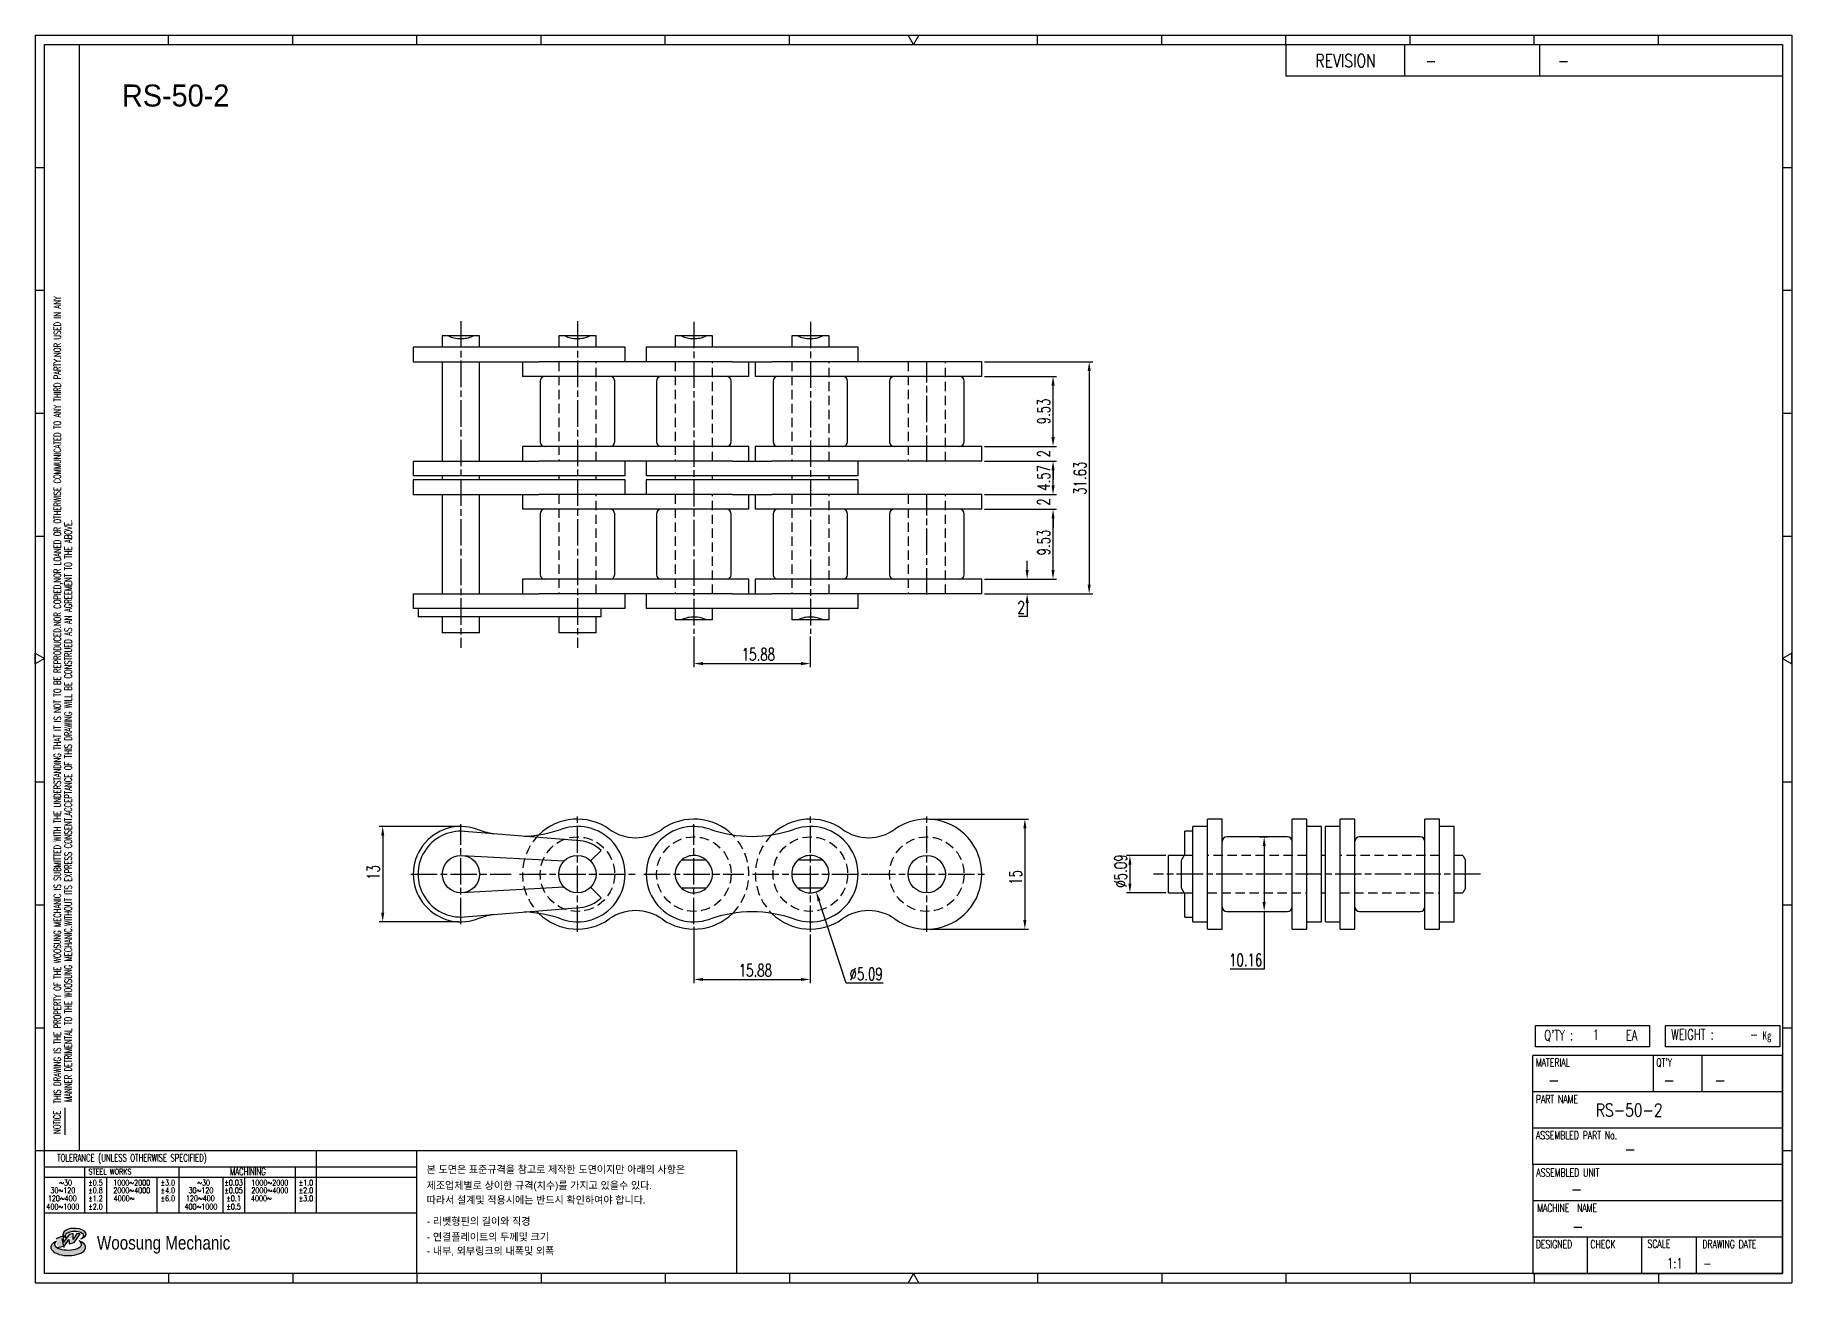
# Model space of a CAD drawing. Header units: millimetres. Extents: x 175 to 414, y -130 to 40.
import ezdxf
from ezdxf.enums import TextEntityAlignment as Align

# ---------------------------------------------------------------- set-up
doc = ezdxf.new("R2010")
doc.units = ezdxf.units.MM
doc.linetypes.add('AM_ISO08W050', pattern=[18, 12, -1.5, 3, -1.5])
doc.linetypes.add('HIDDEN', pattern=[9.525, 6.35, -3.175])
doc.layers.get('Defpoints').update_dxf_attribs({"color": 80})
doc.layers.add('CL1', color=140, linetype='AM_ISO08W050', lineweight=25)
for name, color, linetype in [('HID-01', 2, 'HIDDEN'), ('S-DIM', 7, 'Continuous'), ('TITLE', 7, 'Continuous'), ('도면레이아웃', 7, 'Continuous')]:
    doc.layers.add(name, color=color, linetype=linetype)
doc.styles.add('HAN', font='ROMANS.shx', dxfattribs={"width": 0.7, "bigfont": 'whgtxt.shx'})
doc.styles.add('HKD_ST2', font='romans.shx', dxfattribs={"width": 0.7, "height": 4, "bigfont": '@extfont2.shx'})
doc.styles.add('HSG', font='SIMPLEX.shx', dxfattribs={"width": 0.7, "bigfont": 'HSG.shx'})
doc.styles.add('MtXpl_', font='Gulim.ttf')
doc.styles.add('SLDTEXTSTYLE4', font='arial.ttf', dxfattribs={"width": 0.8})
doc.dimstyles.new('APP0.7', dxfattribs={"dimscale": 0.7, "dimtxt": 2.4, "dimasz": 1.8, "dimexe": 0.7, "dimexo": 0.5, "dimgap": 0.6, "dimtad": 1, "dimtoh": 1, "dimrnd": 0.01, "dimzin": 9, "dimdsep": 46, "dimtxsty": 'HSG', "dimcen": 0, "dimclrd": 1, "dimclre": 1, "dimclrt": 256, "dimazin": 2, "dimtp": 1, "dimtm": 1, "dimtfac": 0.5, "dimtofl": 0, "dimtmove": 0, "dimatfit": 3, "dimfxl": 0, "dimtvp": 1, "dimtolj": 2, "dimlwd": -1, "dimlwe": -1, "dimarcsym": 0})

# ---------------------------------------------------------------- blocks, each defined once
blk = doc.blocks.new('MAST')
at = {"layer": '도면레이아웃'}
h = blk.add_hatch(color=10, dxfattribs=at)
h.paths.add_polyline_path([(1.544, 35.177), (1.554, 34.966), (1.779, 35.034), (2.054, 35.422), (1.908, 35.446), (1.728, 35.167), (1.741, 35.439), (1.547, 35.405), (1.292, 35.041), (1.295, 35.33), (0.943, 35.208), (1.03, 34.8), (1.336, 34.885)])
edge = h.paths.add_edge_path()
edge.add_ellipse((1.795, 35.421), major_axis=(-0.53, 0), ratio=0.487785, start_angle=122.36065, end_angle=403.39574)
edge.add_line((1.411, 35.244), (1.419, 35.261))
edge.add_ellipse((1.798, 35.344), major_axis=(-0.423, 0), ratio=0.444396, start_angle=131.58977, end_angle=386.19408, ccw=False)
edge = h.paths.add_edge_path()
edge.add_ellipse((1.512, 34.815), major_axis=(-0.793, 0), ratio=0.480113, start_angle=314.67633, end_angle=590.85213)
edge.add_ellipse((1.501, 34.958), major_axis=(-0.62, 0), ratio=0.43311, start_angle=331.7024, end_angle=574.42495, ccw=False)
at = {"color": 140}
for p, q in [((0, 90.118), (80.15, 90.118)), ((0, 90.118), (0, 33.191)), ((80.15, 90.118), (80.15, 33.191)), ((57.068, 89.693), (57.068, 88.246)), ((62.47, 89.693), (62.47, 88.246)), ((68.635, 89.693), (68.635, 88.246)), ((79.725, 88.246), (57.068, 88.246)), ((68.449, 43.961), (68.449, 44.936)), ((68.449, 44.936), (73.654, 44.936)), ((73.654, 44.936), (73.654, 43.961)), ((74.39, 43.961), (74.39, 44.936)), ((74.39, 44.936), (79.595, 44.936)), ((79.595, 44.936), (79.595, 43.961)), ((68.336, 38.59), (68.336, 43.563)), ((79.725, 43.563), (68.336, 43.563)), ((73.654, 43.961), (68.449, 43.961)), ((73.827, 43.563), (73.827, 41.905)), ((79.595, 43.961), (74.39, 43.961)), ((76.037, 43.563), (76.037, 41.905)), ((79.725, 38.59), (79.725, 43.563)), ((79.725, 41.905), (68.336, 41.905)), ((79.725, 40.248), (68.336, 40.248)), ((68.336, 38.59), (68.336, 33.616)), ((79.725, 38.59), (68.336, 38.59)), ((79.725, 33.616), (79.725, 38.59)), ((79.725, 36.932), (68.336, 36.932)), ((79.725, 35.274), (68.336, 35.274)), ((70.822, 33.616), (70.822, 35.274)), ((73.309, 33.616), (73.309, 35.274)), ((75.796, 33.616), (75.796, 35.274)), ((0, 33.191), (80.15, 33.191)), ((68.336, 33.616), (79.725, 33.616))]:
    blk.add_line(p, q, dxfattribs=at)
for p, q in [((6.089, 89.693), (6.089, 90.118)), ((11.753, 89.693), (11.753, 90.118)), ((17.418, 89.693), (17.418, 90.118)), ((23.082, 89.693), (23.082, 90.118)), ((28.746, 89.693), (28.746, 90.118)), ((34.411, 89.693), (34.411, 90.118)), ((45.739, 89.693), (45.739, 90.118)), ((51.404, 89.693), (51.404, 90.118)), ((57.068, 89.693), (57.068, 90.118)), ((62.732, 89.693), (62.732, 90.118)), ((68.397, 89.693), (68.397, 90.118)), ((74.061, 89.693), (74.061, 90.118)), ((0, 84.085), (0.425, 84.085)), ((79.725, 84.085), (80.15, 84.085)), ((0, 78.478), (0.425, 78.478)), ((79.725, 78.478), (80.15, 78.478)), ((0, 72.87), (0.425, 72.87)), ((79.725, 72.87), (80.15, 72.87)), ((0, 67.262), (0.425, 67.262)), ((79.725, 67.262), (80.15, 67.262)), ((0, 56.047), (0.425, 56.047)), ((79.725, 56.047), (80.15, 56.047)), ((0, 50.439), (0.425, 50.439)), ((79.725, 50.439), (80.15, 50.439)), ((0, 44.832), (0.425, 44.832)), ((79.725, 44.832), (80.15, 44.832)), ((1.377, 39.947), (1.377, 41.174)), ((0, 39.224), (0.425, 39.224)), ((79.725, 39.224), (80.15, 39.224)), ((6.089, 33.616), (6.089, 33.191)), ((11.753, 33.616), (11.753, 33.191)), ((17.418, 33.616), (17.418, 33.191)), ((23.082, 33.616), (23.082, 33.191)), ((28.746, 33.616), (28.746, 33.191)), ((34.411, 33.616), (34.411, 33.191)), ((45.739, 33.616), (45.739, 33.191)), ((51.404, 33.616), (51.404, 33.191)), ((57.068, 33.616), (57.068, 33.191)), ((62.732, 33.616), (62.732, 33.191)), ((68.397, 33.616), (68.397, 33.191)), ((74.061, 33.616), (74.061, 33.191))]:
    blk.add_line(p, q)
at = {"color": 2}
for p, q in [((2.017, 39.224), (2.017, 89.693)), ((0.425, 39.224), (17.418, 39.224)), ((0.425, 38.487), (17.418, 38.487)), ((2.257, 38.487), (2.257, 36.382)), ((6.557, 38.5), (6.557, 36.382)), ((11.857, 38.487), (11.857, 36.382)), ((12.816, 39.224), (12.816, 36.382)), ((17.418, 33.616), (17.418, 39.224)), ((0.425, 38.012), (17.418, 38.012)), ((3.257, 38.012), (3.257, 36.382)), ((5.557, 38.012), (5.557, 36.382)), ((8.557, 38.012), (8.557, 36.382)), ((9.557, 38.026), (9.557, 36.382)), ((0.425, 36.382), (17.418, 36.382))]:
    blk.add_line(p, q, dxfattribs=at)
for points in [[(40.075, 89.693), (39.83, 90.118), (40.32, 90.118)], [(0.425, 61.679), (0, 61.433), (0, 61.924)], [(79.725, 61.679), (80.15, 61.433), (80.15, 61.924)], [(40.075, 33.616), (39.83, 33.191), (40.32, 33.191)]]:
    blk.add_lwpolyline(points, close=True)
at = {"color": 140}
blk.add_lwpolyline([(0.425, 89.693), (79.725, 89.693), (79.725, 33.616), (0.425, 33.616)], close=True, dxfattribs=at)
at = {"layer": '도면레이아웃'}
for p, q in [((1.295, 35.33), (0.943, 35.208)), ((1.547, 35.405), (1.292, 35.041)), ((1.292, 35.041), (1.295, 35.33)), ((1.741, 35.439), (1.547, 35.405)), ((1.908, 35.446), (1.728, 35.167)), ((1.728, 35.167), (1.741, 35.439)), ((1.779, 35.034), (2.054, 35.422)), ((2.054, 35.422), (1.908, 35.446)), ((1.03, 34.8), (1.336, 34.885)), ((1.224, 35.208), (1.311, 34.8)), ((1.224, 35.208), (1.224, 35.208)), ((1.336, 34.885), (1.544, 35.177)), ((1.419, 35.261), (1.411, 35.244)), ((1.544, 35.177), (1.554, 34.966)), ((1.554, 34.966), (1.779, 35.034))]:
    blk.add_line(p, q, dxfattribs=at)
for centre, major_axis, ratio, start_param, end_param in [((1.795, 35.421), (-0.53, 0), 0.487785, 2.135596, 7.040584), ((1.798, 35.344), (-0.423, 0), 0.444396, 2.296675, 6.740358), ((1.512, 34.815), (-0.793, 0), 0.480113, 5.492138, 10.312315), ((1.501, 34.958), (-0.62, 0), 0.43311, 5.789299, 10.025607)]:
    blk.add_ellipse(centre, major_axis=major_axis, ratio=ratio, start_param=start_param, end_param=end_param, dxfattribs=at)
for s, height, style, width, p in [('REVISION', 0.5806, 'HAN', 0.8, (58.415, 88.664)), ('-', 0.581, 'HAN', 0.8, (63.426, 88.664)), ('-', 0.581, 'HAN', 0.8, (69.468, 88.664)), ("Q'TY : ", 0.4746, 'HKD_ST2', 0.7, (68.857, 44.253)), ('1', 0.475, 'HKD_ST2', 0.7, (71.071, 44.275)), ('EA', 0.4746, 'HKD_ST2', 0.7, (72.578, 44.253)), ('WEIGHT : ', 0.4746, 'HKD_ST2', 0.7, (74.65, 44.286)), ('-', 0.581, 'HAN', 0.8, (69.029, 42.157)), ('-', 0.581, 'HAN', 0.8, (74.289, 42.157)), ('-', 0.581, 'HAN', 0.8, (76.623, 42.157)), ('-', 0.581, 'HAN', 0.8, (72.515, 39.013)), ('-', 0.581, 'HAN', 0.8, (70.067, 37.189)), ('-', 0.581, 'HAN', 0.8, (70.126, 35.48)), ('1:1', 0.4746, 'HKD_ST2', 0.7, (74.458, 33.848)), ('-', 0.475, 'HKD_ST2', 0.7, (76.112, 33.837))]:
    blk.add_text(s, height=height, dxfattribs=dict(style=style, width=width)).set_placement(p)
at = {"color": 6, "style": 'HKD_ST2', "width": 0.7}
for s, p in [(' THIS DRAWING IS THE PROPERTY OF THE WOOSUNG MECHANIC IS SUBMITTED WITH THE UNDERSTANDING THAT IT IS NOT TO BE REPRODUCED.NOR COPIED,NOR LOANED OR OTHERWISE COMMUNICATED TO ANY THIRD PARTY.NOR USED IN ANY', (1.173, 41.217)), ('MANNER DETRIMENTAL TO THE WOOSUNG MECHANIC.WITHOUT ITS EXPRESS CONSENT.ACCEPTANCE OF THIS DRAWING WILL BE CONSTRUED AS AN AGREEMENT TO THE ABOVE.', (1.672, 41.447))]:
    blk.add_text(s, height=0.326266, rotation=90, dxfattribs=at).set_placement(p)
at = {"style": 'HKD_ST2', "width": 0.7}
blk.add_text('-', height=0.475, dxfattribs=at).set_placement((78.613, 44.286), align=Align.RIGHT)
at = {"color": 254, "style": 'HKD_ST2', "width": 0.7}
for s, height, p in [('MATERIAL', 0.3651, (68.474, 43.425)), ("QT'Y", 0.3651, (73.965, 43.425)), ('PART NAME', 0.3651, (68.474, 41.756)), ('ASSEMBLED PART No.', 0.36511, (68.474, 40.109)), ('ASSEMBLED UNIT', 0.36511, (68.49, 38.408)), ('MACHINE  NAME', 0.36511, (68.532, 36.794)), ('DESIGNED', 0.3651, (68.474, 35.136)), ('CHECK', 0.3651, (70.961, 35.136)), ('SCALE', 0.3651, (73.566, 35.153)), ('DRAWING DATE', 0.36511, (76.071, 35.141))]:
    blk.add_text(s, height=height, dxfattribs=at).set_placement(p, align=Align.TOP_LEFT)
at = {"style": 'HKD_ST2', "width": 0.7}
blk.add_text('NOTICE', height=0.3263, rotation=90, dxfattribs=at).set_placement((1.163, 39.988))
blk.add_text('TOLERANCE (UNLESS OTHERWISE SPECIFIED)', height=0.32627, dxfattribs=at).set_placement((4.417, 38.896), align=Align.MIDDLE_CENTER)
at = {"color": 4, "style": 'HKD_ST2', "width": 0.7}
for s, height, p in [('%%12630', 0.261, (1.389, 37.762)), ('1000%%1262000', 0.26101, (4.407, 37.762)), ('%%12630', 0.261, (7.689, 37.762)), ('1000%%1262000', 0.26101, (10.707, 37.762)), ('120%%126400', 0.26101, (1.237, 37.045)), ('30%%126120', 0.261, (1.263, 37.411)), ('4000%%126', 0.261, (4.061, 37.045)), ('2000%%1264000', 0.26101, (4.407, 37.411)), ('120%%126400', 0.26101, (7.537, 37.045)), ('30%%126120', 0.261, (7.563, 37.411)), ('4000%%126', 0.261, (10.321, 37.045)), ('2000%%1264000', 0.26101, (10.707, 37.411)), ('400%%1261000', 0.26101, (1.263, 36.67)), ('400%%1261000', 0.26101, (7.563, 36.67))]:
    blk.add_text(s, height=height, dxfattribs=at).set_placement(p, align=Align.MIDDLE_CENTER)
for s, height, p in [('%%P0.5', 0.261, (2.757, 37.762)), ('STEEL WORKS', 0.26101, (3.416, 38.268)), ('%%P3.0', 0.261, (6.057, 37.762)), ('%%P0.03', 0.261, (9.057, 37.762)), ('MACHINING', 0.3263, (9.707, 38.27)), ('%%P1.0', 0.261, (12.357, 37.762)), ('%%P0.8', 0.261, (2.757, 37.411)), ('%%P1.2', 0.261, (2.757, 37.045)), ('%%P4.0', 0.261, (6.057, 37.411)), ('%%P6.0', 0.261, (6.057, 37.045)), ('%%P0.05', 0.261, (9.057, 37.411)), ('%%P0.1', 0.261, (9.057, 37.045)), ('%%P2.0', 0.261, (12.357, 37.411)), ('%%P3.0', 0.261, (12.357, 37.045)), ('%%P2.0', 0.261, (2.757, 36.67)), ('%%P0.5', 0.261, (9.057, 36.67))]:
    blk.add_text(s, height=height, dxfattribs=at).set_placement(p, align=Align.MIDDLE)
at = {"color": 1, "style": 'SLDTEXTSTYLE4', "width": 0.8}
blk.add_text('Woosung Mechanic', height=0.61957, dxfattribs=at).set_placement((2.822, 34.711))
at = {"layer": 'TITLE', "width": 0.8}
blk.add_text('Kg', height=0.3789, dxfattribs=at).set_placement((78.807, 44.286))
blk = doc.blocks.new('*D2')
at = {"layer": 'Defpoints', "color": 0, "transparency": 16777216}
for p in [(303.58, -33.99), (309.76, -33.99), (303.58, -35.99)]:
    blk.add_point(p, dxfattribs=at)
at = {"layer": 'S-DIM', "color": 1, "transparency": 16777216}
for p, q in [((309.76, -32.73), (309.76, -31.47)), ((303.93, -33.99), (310.25, -33.99)), ((303.93, -35.99), (310.25, -35.99)), ((309.76, -37.25), (309.76, -39.1)), ((309.76, -39.1), (308.56, -39.1))]:
    blk.add_line(p, q, dxfattribs=at)
for points in [[(309.55, -32.73), (309.97, -32.73), (309.76, -33.99)], [(309.55, -37.25), (309.97, -37.25), (309.76, -35.99)]]:
    blk.add_solid(points, dxfattribs=at)
at = {"layer": 'S-DIM', "transparency": 16777216, "insert": (308.95, -37.84), "char_height": 1.68, "attachment_point": 5, "style": 'HSG'}
blk.add_mtext('\\A2;2', dxfattribs=at)
blk = doc.blocks.new('*D3')
at = {"layer": 'Defpoints', "color": 0, "transparency": 16777216}
for p in [(303.58, -24.46), (313.29, -24.46), (303.58, -33.99)]:
    blk.add_point(p, dxfattribs=at)
at = {"layer": 'S-DIM', "color": 1, "transparency": 16777216}
for p, q in [((303.93, -24.46), (313.78, -24.46)), ((313.29, -32.73), (313.29, -25.72)), ((303.93, -33.99), (313.78, -33.99))]:
    blk.add_line(p, q, dxfattribs=at)
for points in [[(313.08, -25.72), (313.5, -25.72), (313.29, -24.46)], [(313.08, -32.73), (313.5, -32.73), (313.29, -33.99)]]:
    blk.add_solid(points, dxfattribs=at)
at = {"layer": 'S-DIM', "transparency": 16777216, "insert": (312.03, -29), "char_height": 1.68, "attachment_point": 5, "rotation": 90, "style": 'HSG'}
blk.add_mtext('\\A2;9.53', dxfattribs=at)
blk = doc.blocks.new('*D4')
at = {"layer": 'Defpoints', "color": 0, "transparency": 16777216}
for p in [(303.58, -22.46), (313.29, -22.46), (303.58, -24.46)]:
    blk.add_point(p, dxfattribs=at)
at = {"layer": 'S-DIM', "color": 1, "transparency": 16777216}
for p, q in [((313.29, -21.2), (313.29, -19.94)), ((303.93, -22.46), (313.78, -22.46)), ((303.93, -24.46), (313.78, -24.46)), ((313.29, -25.72), (313.29, -26.98))]:
    blk.add_line(p, q, dxfattribs=at)
for points in [[(313.08, -21.2), (313.5, -21.2), (313.29, -22.46)], [(313.08, -25.72), (313.5, -25.72), (313.29, -24.46)]]:
    blk.add_solid(points, dxfattribs=at)
at = {"layer": 'S-DIM', "transparency": 16777216, "insert": (312.03, -23.46), "char_height": 1.68, "attachment_point": 5, "rotation": 90, "style": 'HSG'}
blk.add_mtext('\\A2;2', dxfattribs=at)
blk = doc.blocks.new('*D5')
at = {"layer": 'Defpoints', "color": 0, "transparency": 16777216}
for p in [(303.58, -17.89), (313.29, -17.89), (303.58, -22.46)]:
    blk.add_point(p, dxfattribs=at)
at = {"layer": 'S-DIM', "color": 1, "transparency": 16777216}
for p, q in [((303.93, -17.89), (313.78, -17.89)), ((313.29, -21.2), (313.29, -19.15)), ((303.93, -22.46), (313.78, -22.46))]:
    blk.add_line(p, q, dxfattribs=at)
for points in [[(313.08, -19.15), (313.5, -19.15), (313.29, -17.89)], [(313.08, -21.2), (313.5, -21.2), (313.29, -22.46)]]:
    blk.add_solid(points, dxfattribs=at)
at = {"layer": 'S-DIM', "transparency": 16777216, "insert": (312.03, -20.18), "char_height": 1.68, "attachment_point": 5, "rotation": 90, "style": 'HSG'}
blk.add_mtext('\\A2;4.57', dxfattribs=at)
blk = doc.blocks.new('*D6')
at = {"layer": 'Defpoints', "color": 0, "transparency": 16777216}
for p in [(303.58, -15.89), (313.29, -15.89), (303.58, -17.89)]:
    blk.add_point(p, dxfattribs=at)
at = {"layer": 'S-DIM', "color": 1, "transparency": 16777216}
for p, q in [((313.29, -14.63), (313.29, -13.37)), ((303.93, -15.89), (313.78, -15.89)), ((303.93, -17.89), (313.78, -17.89)), ((313.29, -19.15), (313.29, -20.41))]:
    blk.add_line(p, q, dxfattribs=at)
for points in [[(313.08, -14.63), (313.5, -14.63), (313.29, -15.89)], [(313.08, -19.15), (313.5, -19.15), (313.29, -17.89)]]:
    blk.add_solid(points, dxfattribs=at)
at = {"layer": 'S-DIM', "transparency": 16777216, "insert": (312.03, -16.89), "char_height": 1.68, "attachment_point": 5, "rotation": 90, "style": 'HSG'}
blk.add_mtext('\\A2;2', dxfattribs=at)
blk = doc.blocks.new('*D7')
at = {"layer": 'Defpoints', "color": 0, "transparency": 16777216}
for p in [(303.58, -6.36), (313.29, -6.36), (303.58, -15.89)]:
    blk.add_point(p, dxfattribs=at)
at = {"layer": 'S-DIM', "color": 1, "transparency": 16777216}
for p, q in [((303.93, -6.36), (313.78, -6.36)), ((313.29, -14.63), (313.29, -7.62)), ((303.93, -15.89), (313.78, -15.89))]:
    blk.add_line(p, q, dxfattribs=at)
for points in [[(313.08, -7.62), (313.5, -7.62), (313.29, -6.36)], [(313.08, -14.63), (313.5, -14.63), (313.29, -15.89)]]:
    blk.add_solid(points, dxfattribs=at)
at = {"layer": 'S-DIM', "transparency": 16777216, "insert": (312.03, -11.13), "char_height": 1.68, "attachment_point": 5, "rotation": 90, "style": 'HSG'}
blk.add_mtext('\\A2;9.53', dxfattribs=at)
blk = doc.blocks.new('*D8')
at = {"layer": 'Defpoints', "color": 0, "transparency": 16777216}
for p in [(303.58, -4.36), (303.58, -35.99), (318.22, -35.99)]:
    blk.add_point(p, dxfattribs=at)
at = {"layer": 'S-DIM', "color": 1, "transparency": 16777216}
for p, q in [((303.93, -4.36), (318.71, -4.36)), ((318.22, -5.62), (318.22, -34.73)), ((303.93, -35.99), (318.71, -35.99))]:
    blk.add_line(p, q, dxfattribs=at)
for points in [[(318.01, -5.62), (318.43, -5.62), (318.22, -4.36)], [(318.01, -34.73), (318.43, -34.73), (318.22, -35.99)]]:
    blk.add_solid(points, dxfattribs=at)
at = {"layer": 'S-DIM', "transparency": 16777216, "insert": (316.96, -20.23), "char_height": 1.68, "attachment_point": 5, "rotation": 90, "style": 'HSG'}
blk.add_mtext('\\A2;31.63', dxfattribs=at)
blk = doc.blocks.new('*D9')
at = {"layer": 'Defpoints', "color": 0, "transparency": 16777216}
for p in [(329.01, -71.66), (323.77, -76.75), (329.01, -76.75)]:
    blk.add_point(p, dxfattribs=at)
at = {"layer": 'S-DIM', "color": 1, "transparency": 16777216}
for p, q in [((328.66, -71.66), (323.28, -71.66)), ((323.77, -72.92), (323.77, -75.49)), ((328.66, -76.75), (323.28, -76.75))]:
    blk.add_line(p, q, dxfattribs=at)
for points in [[(323.56, -72.92), (323.98, -72.92), (323.77, -71.66)], [(323.56, -75.49), (323.98, -75.49), (323.77, -76.75)]]:
    blk.add_solid(points, dxfattribs=at)
at = {"layer": 'S-DIM', "transparency": 16777216, "insert": (322.51, -73.78), "char_height": 1.68, "attachment_point": 5, "rotation": 90, "style": 'HSG'}
blk.add_mtext('\\A2;%%c5.09', dxfattribs=at)
blk = doc.blocks.new('*D10')
at = {"layer": 'Defpoints', "color": 0, "transparency": 16777216}
for p in [(341.11, -69.12), (341.11, -79.28), (342.07, -79.28)]:
    blk.add_point(p, dxfattribs=at)
at = {"layer": 'S-DIM', "color": 1, "transparency": 16777216}
for p, q in [((341.46, -69.12), (342.56, -69.12)), ((342.07, -70.38), (342.07, -78.02)), ((341.46, -79.28), (342.56, -79.28)), ((342.07, -79.28), (342.07, -87.17)), ((342.07, -87.17), (337.45, -87.17))]:
    blk.add_line(p, q, dxfattribs=at)
for points in [[(341.86, -70.38), (342.28, -70.38), (342.07, -69.12)], [(341.86, -78.02), (342.28, -78.02), (342.07, -79.28)]]:
    blk.add_solid(points, dxfattribs=at)
at = {"layer": 'S-DIM', "transparency": 16777216, "insert": (339.55, -85.91), "char_height": 1.68, "attachment_point": 5, "style": 'HSG'}
blk.add_mtext('\\A2;10.16', dxfattribs=at)
blk = doc.blocks.new('*D11')
at = {"layer": 'Defpoints', "color": 0, "transparency": 16777216}
for p in [(264.33, -81.03), (280.2, -82.08), (280.2, -88.56)]:
    blk.add_point(p, dxfattribs=at)
at = {"layer": 'S-DIM', "color": 1, "transparency": 16777216}
for p, q in [((264.33, -81.38), (264.33, -89.05)), ((280.2, -82.43), (280.2, -89.05)), ((265.59, -88.56), (278.94, -88.56))]:
    blk.add_line(p, q, dxfattribs=at)
for points in [[(265.59, -88.35), (265.59, -88.77), (264.33, -88.56)], [(278.94, -88.35), (278.94, -88.77), (280.2, -88.56)]]:
    blk.add_solid(points, dxfattribs=at)
at = {"layer": 'S-DIM', "transparency": 16777216, "insert": (272.71, -87.3), "char_height": 1.68, "attachment_point": 5, "style": 'HSG'}
blk.add_mtext('\\A2;15.88', dxfattribs=at)
blk = doc.blocks.new('*D12')
at = {"layer": 'Defpoints', "color": 0, "transparency": 16777216}
for p in [(279.41, -71.78), (281, -76.62)]:
    blk.add_point(p, dxfattribs=at)
at = {"layer": 'S-DIM', "color": 1, "transparency": 16777216}
for p, q in [((285.09, -89.08), (281.39, -77.82)), ((290.11, -89.08), (285.09, -89.08))]:
    blk.add_line(p, q, dxfattribs=at)
blk.add_arc((280.2, -74.2), 2.55, 277.1599, 303.53, dxfattribs=at)
blk.add_solid([(281.59, -77.75), (281.19, -77.88), (281, -76.62)], dxfattribs=at)
at = {"layer": 'S-DIM', "transparency": 16777216, "insert": (287.81, -87.82), "char_height": 1.68, "attachment_point": 5, "style": 'HSG'}
blk.add_mtext('\\A2;∅5.09', dxfattribs=at)
blk = doc.blocks.new('*D13')
at = {"layer": 'Defpoints', "color": 0, "transparency": 16777216}
for p in [(264.33, -41.46), (280.2, -41.46), (280.2, -45.5)]:
    blk.add_point(p, dxfattribs=at)
at = {"layer": 'S-DIM', "color": 1, "transparency": 16777216}
for p, q in [((264.33, -41.81), (264.33, -45.99)), ((280.2, -41.81), (280.2, -45.99)), ((265.59, -45.5), (278.94, -45.5))]:
    blk.add_line(p, q, dxfattribs=at)
for points in [[(265.59, -45.29), (265.59, -45.71), (264.33, -45.5)], [(278.94, -45.29), (278.94, -45.71), (280.2, -45.5)]]:
    blk.add_solid(points, dxfattribs=at)
at = {"layer": 'S-DIM', "transparency": 16777216, "insert": (273.12, -44.24), "char_height": 1.68, "attachment_point": 5, "style": 'HSG'}
blk.add_mtext('\\A2;15.88', dxfattribs=at)
blk = doc.blocks.new('*D14')
at = {"layer": 'Defpoints', "color": 0, "transparency": 16777216}
for p in [(296.08, -66.7), (296.08, -81.7), (309.45, -81.7)]:
    blk.add_point(p, dxfattribs=at)
at = {"layer": 'S-DIM', "color": 1, "transparency": 16777216}
for p, q in [((296.43, -66.7), (309.94, -66.7)), ((309.45, -67.96), (309.45, -80.44)), ((296.43, -81.7), (309.94, -81.7))]:
    blk.add_line(p, q, dxfattribs=at)
for points in [[(309.24, -67.96), (309.66, -67.96), (309.45, -66.7)], [(309.24, -80.44), (309.66, -80.44), (309.45, -81.7)]]:
    blk.add_solid(points, dxfattribs=at)
at = {"layer": 'S-DIM', "transparency": 16777216, "insert": (308.19, -74.65), "char_height": 1.68, "attachment_point": 5, "rotation": 90, "style": 'HSG'}
blk.add_mtext('\\A2;15', dxfattribs=at)
blk = doc.blocks.new('*D15')
at = {"layer": 'Defpoints', "color": 0, "transparency": 16777216}
for p in [(232.58, -67.7), (221.91, -80.7), (232.58, -80.7)]:
    blk.add_point(p, dxfattribs=at)
at = {"layer": 'S-DIM', "color": 1, "transparency": 16777216}
for p, q in [((232.23, -67.7), (221.42, -67.7)), ((221.91, -68.96), (221.91, -79.44)), ((232.23, -80.7), (221.42, -80.7))]:
    blk.add_line(p, q, dxfattribs=at)
for points in [[(221.7, -68.96), (222.12, -68.96), (221.91, -67.7)], [(221.7, -79.44), (222.12, -79.44), (221.91, -80.7)]]:
    blk.add_solid(points, dxfattribs=at)
at = {"layer": 'S-DIM', "transparency": 16777216, "insert": (220.65, -73.98), "char_height": 1.68, "attachment_point": 5, "rotation": 90, "style": 'HSG'}
blk.add_mtext('\\A2;13', dxfattribs=at)

msp = doc.modelspace()

# ---------------------------------------------------------------- linework, layer by layer
for p, q in [((226.078, -2.364), (226.078, -4.364)), ((254.953, -2.364), (226.078, -2.364)), ((230.033, -0.829), (230.033, -2.364)), ((235.123, -0.829), (230.033, -0.829)), ((230.895, -0.829), (231.068, -0.91)), ((231.068, -0.91), (231.252, -0.981)), ((231.252, -0.981), (231.446, -1.043)), ((231.446, -1.043), (231.649, -1.095)), ((231.649, -1.095), (231.859, -1.137)), ((231.859, -1.137), (232.075, -1.167)), ((232.075, -1.167), (232.294, -1.187)), ((232.294, -1.187), (232.516, -1.196)), ((232.516, -1.196), (232.738, -1.194)), ((232.738, -1.194), (232.958, -1.18)), ((232.958, -1.18), (233.176, -1.155)), ((233.176, -1.155), (233.39, -1.12)), ((233.39, -1.12), (233.597, -1.074)), ((233.597, -1.074), (233.796, -1.017)), ((233.796, -1.017), (233.986, -0.951)), ((233.986, -0.951), (234.166, -0.876)), ((234.166, -0.876), (234.262, -0.829)), ((235.123, -2.364), (235.123, -0.829)), ((245.908, -0.829), (245.908, -2.364)), ((250.998, -0.829), (245.908, -0.829)), ((246.77, -0.829), (246.943, -0.91)), ((246.943, -0.91), (247.127, -0.981)), ((247.127, -0.981), (247.321, -1.043)), ((247.321, -1.043), (247.524, -1.095)), ((247.524, -1.095), (247.734, -1.137)), ((247.734, -1.137), (247.95, -1.167)), ((247.95, -1.167), (248.169, -1.187)), ((248.169, -1.187), (248.391, -1.196)), ((248.391, -1.196), (248.613, -1.194)), ((248.613, -1.194), (248.833, -1.18)), ((248.833, -1.18), (249.051, -1.155)), ((249.051, -1.155), (249.265, -1.12)), ((249.265, -1.12), (249.472, -1.074)), ((249.472, -1.074), (249.671, -1.017)), ((249.671, -1.017), (249.861, -0.951)), ((249.861, -0.951), (250.041, -0.876)), ((250.041, -0.876), (250.137, -0.829)), ((250.998, -2.364), (250.998, -0.829)), ((254.953, -4.364), (254.953, -2.364)), ((257.828, -2.364), (257.828, -4.364)), ((286.703, -2.364), (257.828, -2.364)), ((261.783, -0.829), (261.783, -2.364)), ((266.873, -0.829), (261.783, -0.829)), ((262.645, -0.829), (262.818, -0.91)), ((262.818, -0.91), (263.002, -0.981)), ((263.002, -0.981), (263.196, -1.043)), ((263.196, -1.043), (263.399, -1.095)), ((263.399, -1.095), (263.609, -1.137)), ((263.609, -1.137), (263.825, -1.167)), ((263.825, -1.167), (264.044, -1.187)), ((264.044, -1.187), (264.266, -1.196)), ((264.266, -1.196), (264.488, -1.194)), ((264.488, -1.194), (264.708, -1.18)), ((264.708, -1.18), (264.926, -1.155)), ((264.926, -1.155), (265.14, -1.12)), ((265.14, -1.12), (265.347, -1.074)), ((265.347, -1.074), (265.546, -1.017)), ((265.546, -1.017), (265.736, -0.951)), ((265.736, -0.951), (265.916, -0.876)), ((265.916, -0.876), (266.012, -0.829)), ((266.873, -2.364), (266.873, -0.829)), ((277.658, -0.829), (277.658, -2.364)), ((282.748, -0.829), (277.658, -0.829)), ((278.52, -0.829), (278.693, -0.91)), ((278.693, -0.91), (278.877, -0.981)), ((278.877, -0.981), (279.071, -1.043)), ((279.071, -1.043), (279.274, -1.095)), ((279.274, -1.095), (279.484, -1.137)), ((279.484, -1.137), (279.7, -1.167)), ((279.7, -1.167), (279.919, -1.187)), ((279.919, -1.187), (280.141, -1.196)), ((280.141, -1.196), (280.363, -1.194)), ((280.363, -1.194), (280.583, -1.18)), ((280.583, -1.18), (280.801, -1.155)), ((280.801, -1.155), (281.015, -1.12)), ((281.015, -1.12), (281.222, -1.074)), ((281.222, -1.074), (281.421, -1.017)), ((281.421, -1.017), (281.611, -0.951)), ((281.611, -0.951), (281.791, -0.876)), ((281.791, -0.876), (281.887, -0.829)), ((282.748, -2.364), (282.748, -0.829)), ((286.703, -4.364), (286.703, -2.364)), ((226.078, -4.364), (243.2, -4.364)), ((230.033, -4.364), (230.033, -17.894)), ((235.123, -17.894), (235.123, -4.364)), ((240.953, -4.364), (240.953, -6.364)), ((269.582, -4.364), (243.2, -4.364)), ((269.582, -4.364), (274.95, -4.364)), ((271.828, -6.364), (271.828, -4.364)), ((272.703, -4.364), (272.703, -6.364)), ((303.578, -4.364), (274.95, -4.364)), ((303.578, -6.364), (303.578, -4.364)), ((271.828, -6.364), (240.953, -6.364)), ((243.373, -6.994), (243.373, -15.264)), ((253.533, -15.264), (253.533, -6.994)), ((259.248, -6.994), (259.248, -15.264)), ((269.408, -15.264), (269.408, -6.994)), ((303.578, -6.364), (272.703, -6.364)), ((275.123, -6.994), (275.123, -15.264)), ((285.283, -15.264), (285.283, -6.994)), ((290.998, -6.994), (290.998, -15.264)), ((301.158, -15.264), (301.158, -6.994)), ((240.953, -15.894), (240.953, -17.894)), ((271.828, -15.894), (240.953, -15.894)), ((271.828, -17.894), (271.828, -15.894)), ((272.703, -15.894), (272.703, -17.894)), ((303.578, -15.894), (272.703, -15.894)), ((303.578, -17.894), (303.578, -15.894)), ((226.078, -17.894), (243.2, -17.894)), ((226.078, -17.894), (226.078, -19.894)), ((269.582, -17.894), (243.2, -17.894)), ((254.953, -19.894), (254.953, -17.894)), ((257.828, -17.894), (257.828, -19.894)), ((269.582, -17.894), (274.95, -17.894)), ((303.578, -17.894), (274.95, -17.894)), ((286.703, -19.894), (286.703, -17.894)), ((254.953, -19.894), (226.078, -19.894)), ((226.078, -20.464), (226.078, -22.464)), ((254.953, -20.464), (226.078, -20.464)), ((230.033, -19.894), (230.033, -20.464)), ((235.123, -20.464), (235.123, -19.894)), ((245.908, -19.894), (245.908, -20.464)), ((250.998, -20.464), (250.998, -19.894)), ((254.953, -22.464), (254.953, -20.464)), ((286.703, -19.894), (257.828, -19.894)), ((257.828, -20.464), (257.828, -22.464)), ((286.703, -20.464), (257.828, -20.464)), ((261.783, -19.894), (261.783, -20.464)), ((266.873, -20.464), (266.873, -19.894)), ((277.658, -19.894), (277.658, -20.464)), ((282.748, -20.464), (282.748, -19.894)), ((286.703, -22.464), (286.703, -20.464)), ((226.078, -22.464), (243.2, -22.464)), ((230.033, -22.464), (230.033, -35.994)), ((235.123, -35.994), (235.123, -22.464)), ((240.953, -22.464), (240.953, -24.464)), ((269.582, -22.464), (243.2, -22.464)), ((269.582, -22.464), (274.95, -22.464)), ((271.828, -24.464), (271.828, -22.464)), ((272.703, -22.464), (272.703, -24.464)), ((303.578, -22.464), (274.95, -22.464)), ((303.578, -24.464), (303.578, -22.464)), ((271.828, -24.464), (240.953, -24.464)), ((243.373, -25.094), (243.373, -33.364)), ((253.533, -33.364), (253.533, -25.094)), ((259.248, -25.094), (259.248, -33.364)), ((269.408, -33.364), (269.408, -25.094)), ((303.578, -24.464), (272.703, -24.464)), ((275.123, -25.094), (275.123, -33.364)), ((285.283, -33.364), (285.283, -25.094)), ((290.998, -25.094), (290.998, -33.364)), ((301.158, -33.364), (301.158, -25.094)), ((240.953, -33.994), (240.953, -35.994)), ((271.828, -33.994), (240.953, -33.994)), ((271.828, -35.994), (271.828, -33.994)), ((272.703, -33.994), (272.703, -35.994)), ((303.578, -33.994), (272.703, -33.994)), ((303.578, -35.994), (303.578, -33.994)), ((226.078, -35.994), (243.2, -35.994)), ((226.078, -35.994), (226.078, -37.994)), ((254.953, -37.994), (226.078, -37.994)), ((226.728, -37.994), (226.728, -39.105)), ((269.582, -35.994), (243.2, -35.994)), ((251.671, -39.105), (251.671, -37.994)), ((254.953, -37.994), (254.953, -35.994)), ((257.828, -35.994), (257.828, -37.994)), ((286.703, -37.994), (257.828, -37.994)), ((261.783, -37.994), (261.783, -39.529)), ((266.873, -39.529), (266.873, -37.994)), ((269.582, -35.994), (274.95, -35.994)), ((303.578, -35.994), (274.95, -35.994)), ((277.658, -37.994), (277.658, -39.529)), ((282.748, -39.529), (282.748, -37.994)), ((286.703, -37.994), (286.703, -35.994)), ((251.671, -39.105), (226.728, -39.105)), ((230.033, -39.105), (230.033, -41.329)), ((235.123, -41.329), (235.123, -39.105)), ((245.908, -39.105), (245.908, -41.329)), ((250.998, -41.329), (250.998, -39.105)), ((266.873, -39.529), (261.783, -39.529)), ((262.741, -39.483), (262.645, -39.529)), ((262.92, -39.407), (262.741, -39.483)), ((263.11, -39.341), (262.92, -39.407)), ((263.31, -39.285), (263.11, -39.341)), ((263.517, -39.238), (263.31, -39.285)), ((263.73, -39.203), (263.517, -39.238)), ((263.948, -39.178), (263.73, -39.203)), ((264.169, -39.165), (263.948, -39.178)), ((264.391, -39.162), (264.169, -39.165)), ((264.612, -39.171), (264.391, -39.162)), ((264.832, -39.191), (264.612, -39.171)), ((265.047, -39.222), (264.832, -39.191)), ((265.257, -39.263), (265.047, -39.222)), ((265.46, -39.315), (265.257, -39.263)), ((265.655, -39.377), (265.46, -39.315)), ((265.839, -39.449), (265.655, -39.377)), ((266.012, -39.529), (265.839, -39.449)), ((282.748, -39.529), (277.658, -39.529)), ((278.616, -39.483), (278.52, -39.529)), ((278.795, -39.407), (278.616, -39.483)), ((278.985, -39.341), (278.795, -39.407)), ((279.185, -39.285), (278.985, -39.341)), ((279.392, -39.238), (279.185, -39.285)), ((279.605, -39.203), (279.392, -39.238)), ((279.823, -39.178), (279.605, -39.203)), ((280.044, -39.165), (279.823, -39.178)), ((280.266, -39.162), (280.044, -39.165)), ((280.487, -39.171), (280.266, -39.162)), ((280.707, -39.191), (280.487, -39.171)), ((280.922, -39.222), (280.707, -39.191)), ((281.132, -39.263), (280.922, -39.222)), ((281.335, -39.315), (281.132, -39.263)), ((281.53, -39.377), (281.335, -39.315)), ((281.714, -39.449), (281.53, -39.377)), ((281.887, -39.529), (281.714, -39.449)), ((235.123, -41.329), (230.033, -41.329)), ((250.998, -41.329), (245.908, -41.329)), ((336.348, -66.701), (334.348, -66.701)), ((334.348, -81.701), (334.348, -66.701)), ((336.348, -81.701), (336.348, -66.701)), ((347.878, -66.701), (345.878, -66.701)), ((345.878, -81.701), (345.878, -66.701)), ((347.878, -81.701), (347.878, -66.701)), ((354.448, -66.701), (352.448, -66.701)), ((352.448, -81.701), (352.448, -66.701)), ((354.448, -81.701), (354.448, -66.701)), ((365.978, -66.701), (363.978, -66.701)), ((363.978, -81.701), (363.978, -66.701)), ((365.978, -81.701), (365.978, -66.701)), ((248.826, -69.666), (233.057, -68.37)), ((332.348, -68.351), (331.236, -68.351)), ((331.236, -71.656), (331.236, -68.351)), ((334.348, -67.701), (332.348, -67.701)), ((332.348, -80.701), (332.348, -67.701)), ((345.248, -69.121), (336.977, -69.121)), ((349.878, -67.701), (347.878, -67.701)), ((349.878, -80.701), (349.878, -67.701)), ((352.448, -67.701), (350.448, -67.701)), ((350.448, -80.701), (350.448, -67.701)), ((363.348, -69.121), (355.077, -69.121)), ((367.978, -67.701), (365.978, -67.701)), ((367.978, -80.701), (367.978, -67.701)), ((232.714, -71.659), (246.654, -72.401)), ((250.253, -72.401), (251.671, -70.983)), ((263.517, -71.789), (263.31, -71.868)), ((263.73, -71.727), (263.517, -71.789)), ((263.948, -71.684), (263.73, -71.727)), ((264.169, -71.661), (263.948, -71.684)), ((264.391, -71.657), (264.169, -71.661)), ((264.612, -71.672), (264.391, -71.657)), ((264.832, -71.706), (264.612, -71.672)), ((265.047, -71.759), (264.832, -71.706)), ((265.257, -71.831), (265.047, -71.759)), ((265.46, -71.921), (265.257, -71.831)), ((279.392, -71.789), (279.185, -71.868)), ((279.605, -71.727), (279.392, -71.789)), ((279.823, -71.684), (279.605, -71.727)), ((280.044, -71.661), (279.823, -71.684)), ((280.266, -71.657), (280.044, -71.661)), ((280.487, -71.672), (280.266, -71.657)), ((280.707, -71.706), (280.487, -71.672)), ((280.922, -71.759), (280.707, -71.706)), ((281.132, -71.831), (280.922, -71.759)), ((281.335, -71.921), (281.132, -71.831)), ((329.013, -76.746), (329.013, -71.656)), ((331.18, -71.656), (329.013, -71.656)), ((330.813, -72.292), (331.18, -71.656)), ((332.348, -71.656), (331.18, -71.656)), ((350.448, -71.656), (349.878, -71.656)), ((369.145, -71.656), (367.978, -71.656)), ((369.145, -71.656), (369.513, -72.292)), ((262.741, -72.212), (262.645, -72.292)), ((266.012, -72.292), (262.645, -72.292)), ((262.92, -72.081), (262.741, -72.212)), ((263.11, -71.966), (262.92, -72.081)), ((263.31, -71.868), (263.11, -71.966)), ((265.655, -72.029), (265.46, -71.921)), ((265.839, -72.153), (265.655, -72.029)), ((266.012, -72.292), (265.839, -72.153)), ((278.616, -72.212), (278.52, -72.292)), ((281.887, -72.292), (278.52, -72.292)), ((278.795, -72.081), (278.616, -72.212)), ((278.985, -71.966), (278.795, -72.081)), ((279.185, -71.868), (278.985, -71.966)), ((281.53, -72.029), (281.335, -71.921)), ((281.714, -72.153), (281.53, -72.029)), ((281.887, -72.292), (281.714, -72.153)), ((330.813, -76.11), (330.813, -72.292)), ((369.513, -76.11), (369.513, -72.292)), ((246.654, -76), (232.714, -76.742)), ((251.671, -77.418), (250.253, -76)), ((262.645, -76.11), (262.818, -76.249)), ((266.012, -76.11), (262.645, -76.11)), ((262.818, -76.249), (263.002, -76.373)), ((263.002, -76.373), (263.196, -76.48)), ((263.196, -76.48), (263.399, -76.57)), ((263.399, -76.57), (263.609, -76.642)), ((264.926, -76.674), (265.14, -76.613)), ((265.14, -76.613), (265.347, -76.533)), ((265.347, -76.533), (265.546, -76.435)), ((265.546, -76.435), (265.736, -76.321)), ((265.736, -76.321), (265.916, -76.19)), ((265.916, -76.19), (266.012, -76.11)), ((278.52, -76.11), (278.693, -76.249)), ((281.887, -76.11), (278.52, -76.11)), ((278.693, -76.249), (278.877, -76.373)), ((278.877, -76.373), (279.071, -76.48)), ((279.071, -76.48), (279.274, -76.57)), ((279.274, -76.57), (279.484, -76.642)), ((280.801, -76.674), (281.015, -76.613)), ((281.015, -76.613), (281.222, -76.533)), ((281.222, -76.533), (281.421, -76.435)), ((281.421, -76.435), (281.611, -76.321)), ((281.611, -76.321), (281.791, -76.19)), ((281.791, -76.19), (281.887, -76.11)), ((331.18, -76.746), (330.813, -76.11)), ((369.513, -76.11), (369.145, -76.746)), ((233.057, -80.031), (248.826, -78.735)), ((263.609, -76.642), (263.825, -76.695)), ((263.825, -76.695), (264.044, -76.73)), ((264.044, -76.73), (264.266, -76.745)), ((264.266, -76.745), (264.488, -76.741)), ((264.488, -76.741), (264.708, -76.717)), ((264.708, -76.717), (264.926, -76.674)), ((279.484, -76.642), (279.7, -76.695)), ((279.7, -76.695), (279.919, -76.73)), ((279.919, -76.73), (280.141, -76.745)), ((280.141, -76.745), (280.363, -76.741)), ((280.363, -76.741), (280.583, -76.717)), ((280.583, -76.717), (280.801, -76.674)), ((329.013, -76.746), (331.18, -76.746)), ((331.18, -76.746), (332.348, -76.746)), ((331.236, -80.051), (331.236, -76.746)), ((349.878, -76.746), (350.448, -76.746)), ((367.978, -76.746), (369.145, -76.746)), ((331.236, -80.051), (332.348, -80.051)), ((332.348, -80.701), (334.348, -80.701)), ((336.977, -79.281), (345.248, -79.281)), ((347.878, -80.701), (349.878, -80.701)), ((350.448, -80.701), (352.448, -80.701)), ((355.077, -79.281), (363.348, -79.281)), ((365.978, -80.701), (367.978, -80.701)), ((334.348, -81.701), (336.348, -81.701)), ((345.878, -81.701), (347.878, -81.701)), ((352.448, -81.701), (354.448, -81.701)), ((363.978, -81.701), (365.978, -81.701))]:
    msp.add_line(p, q)
at = {"color": 140}
msp.add_lwpolyline([(226.569, -111.894), (270.132, -111.894), (270.132, -128.649), (226.569, -128.649)], close=True, dxfattribs=at)
for centre in [(232.578, -74.201), (248.453, -74.201), (296.078, -74.201)]:
    msp.add_circle(centre, 2.545)
for centre, radius, start, end in [((244.003, -6.994), 0.63, 90, 180), ((252.903, -6.994), 0.63, 360, 90), ((259.878, -6.994), 0.63, 90, 180), ((268.778, -6.994), 0.63, 0, 90), ((275.753, -6.994), 0.63, 90, 180), ((284.653, -6.994), 0.63, 0, 90), ((291.628, -6.994), 0.63, 90, 180), ((300.528, -6.994), 0.63, 0, 90), ((244.003, -15.264), 0.63, 180, 270), ((252.903, -15.264), 0.63, 270, 0), ((259.878, -15.264), 0.63, 180, 270), ((268.778, -15.264), 0.63, 270, 0), ((275.753, -15.264), 0.63, 180, 270), ((284.653, -15.264), 0.63, 270, 0), ((291.628, -15.264), 0.63, 180, 270), ((300.528, -15.264), 0.63, 270, 360), ((244.003, -25.094), 0.63, 90, 180), ((252.903, -25.094), 0.63, 360, 90), ((259.878, -25.094), 0.63, 90, 180), ((268.778, -25.094), 0.63, 360, 90), ((275.753, -25.094), 0.63, 90, 180), ((284.653, -25.094), 0.63, 360, 90), ((291.628, -25.094), 0.63, 90, 180), ((300.528, -25.094), 0.63, 0, 90), ((244.003, -33.364), 0.63, 180, 270), ((252.903, -33.364), 0.63, 270, 0), ((259.878, -33.364), 0.63, 180, 270), ((268.778, -33.364), 0.63, 270, 0), ((275.753, -33.364), 0.63, 180, 270), ((284.653, -33.364), 0.63, 270, 0), ((291.628, -33.364), 0.63, 180, 270), ((300.528, -33.364), 0.63, 270, 360), ((248.453, -74.201), 7.5, 54.62279, 134.46442), ((264.328, -74.201), 7.5, 45.53558, 125.37721), ((280.203, -74.201), 7.5, 54.62279, 134.46442), ((296.078, -74.201), 7.5, 234.62279, 125.37721), ((232.578, -74.201), 6.5, 70.61979, 289.38021), ((232.578, -74.201), 5.85, 85.3028, 274.6972), ((240.516, -51.636), 17.42, 250.61979, 258.26752), ((240.516, -51.636), 17.42, 272.33808, 289.38021), ((248.453, -74.201), 6.5, 250.61979, 109.38021), ((256.391, -63.022), 6.21, 234.62279, 305.37721), ((264.328, -74.201), 6.5, 70.61979, 289.38021), ((272.266, -51.636), 17.42, 250.61979, 289.38021), ((280.203, -74.201), 6.5, 250.61979, 109.38021), ((288.141, -63.022), 6.21, 234.62279, 305.37721), ((336.977, -69.751), 0.63, 90, 180), ((345.248, -69.751), 0.63, 0, 90), ((355.077, -69.751), 0.63, 90, 180), ((363.348, -69.751), 0.63, 0, 90), ((248.453, -74.201), 4.55, 45, 85.3028), ((264.328, -74.201), 2.545, 131.40962, 228.59038), ((264.328, -74.201), 2.545, 311.40962, 48.59038), ((280.203, -74.201), 2.545, 131.40962, 228.59038), ((280.203, -74.201), 2.545, 311.40962, 48.59038), ((248.453, -74.201), 4.55, 274.6972, 315), ((336.977, -78.651), 0.63, 180, 270), ((345.248, -78.651), 0.63, 270, 0), ((355.077, -78.651), 0.63, 180, 270), ((363.348, -78.651), 0.63, 270, 360), ((240.516, -96.765), 17.42, 101.73248, 109.38021), ((240.516, -96.765), 17.42, 70.61979, 87.66192), ((248.453, -74.201), 7.5, 225.53558, 305.37721), ((256.391, -85.379), 6.21, 54.62279, 125.37721), ((264.328, -74.201), 7.5, 234.62279, 314.46442), ((272.266, -96.765), 17.42, 70.61979, 109.38021), ((280.203, -74.201), 7.5, 225.53558, 305.37721), ((288.141, -85.379), 6.21, 54.62279, 125.37721)]:
    msp.add_arc(centre, radius, start, end)
at = {"layer": 'CL1', "ltscale": 0.3}
for p, q in [((232.578, 1.196), (232.578, -43.354)), ((248.453, 1.196), (248.453, -43.354)), ((264.328, 1.106), (264.328, -41.464)), ((280.203, 1.106), (280.203, -41.464)), ((296.078, -17.994), (296.078, -4.264)), ((296.078, -36.094), (296.078, -22.364)), ((248.453, -82.076), (248.453, -66.326)), ((280.203, -82.076), (280.203, -66.326)), ((296.078, -82.076), (296.078, -66.326)), ((232.578, -81.026), (232.578, -67.376)), ((264.328, -81.026), (264.328, -67.376)), ((225.753, -74.201), (239.403, -74.201)), ((240.578, -74.201), (256.328, -74.201)), ((257.503, -74.201), (271.153, -74.201)), ((272.328, -74.201), (288.078, -74.201)), ((288.203, -74.201), (303.953, -74.201)), ((371.538, -74.201), (326.988, -74.201))]:
    msp.add_line(p, q, dxfattribs=at)
at = {"layer": 'HID-01', "ltscale": 0.2}
for p, q in [((245.908, -4.364), (245.908, -17.894)), ((250.998, -17.894), (250.998, -4.364)), ((261.783, -4.364), (261.783, -17.894)), ((266.873, -17.894), (266.873, -4.364)), ((277.658, -4.364), (277.658, -17.894)), ((282.748, -17.894), (282.748, -4.364)), ((293.533, -4.364), (293.533, -17.894)), ((298.623, -17.894), (298.623, -4.364)), ((245.908, -22.464), (245.908, -35.994)), ((250.998, -35.994), (250.998, -22.464)), ((261.783, -22.464), (261.783, -35.994)), ((266.873, -35.994), (266.873, -22.464)), ((277.658, -22.464), (277.658, -35.994)), ((282.748, -35.994), (282.748, -22.464)), ((293.533, -22.464), (293.533, -35.994)), ((298.623, -35.994), (298.623, -22.464)), ((347.878, -71.656), (334.348, -71.656)), ((365.978, -71.656), (352.448, -71.656)), ((334.348, -76.746), (347.878, -76.746)), ((352.448, -76.746), (365.978, -76.746))]:
    msp.add_line(p, q, dxfattribs=at)
for centre in [(248.453, -74.201), (264.328, -74.201), (280.203, -74.201), (296.078, -74.201)]:
    msp.add_circle(centre, 5.08, dxfattribs=at)
for centre, start, end in [((248.453, -74.201), 134.46442, 225.53558), ((264.328, -74.201), 314.46442, 45.53558), ((280.203, -74.201), 134.46442, 225.53558)]:
    msp.add_arc(centre, 7.5, start, end, dxfattribs=at)

# ---------------------------------------------------------------- block references
at = {"color": 140, "xscale": 2.987860568001075, "yscale": 2.987860568001075, "zscale": 2.987860568001075}
msp.add_blockref('MAST', (174.527, -229.09), dxfattribs=at)

# ---------------------------------------------------------------- texts
at = {"color": 254, "style": 'MtXpl_'}
msp.add_text('RS-50-2 ', height=3.0068, dxfattribs=at).set_placement((186.358, 30.436))
at = {"style": 'HAN', "width": 0.8}
msp.add_text('RS-50-2 ', height=1.7348, dxfattribs=at).set_placement((387.285, -107.228))
at = {"color": 140, "style": 'MtXpl_'}
for s, p in [('본 도면은 표준규격을 참고로 제작한 도면이지만 아래의 사항은', (227.894, -114.947)), ('제조업체별로 상이한 규격(치수)를 가지고 있을수 있다.', (227.894, -117.127)), ('따라서 설계및 적용시에는 반드시 확인하여야 합니다.', (227.894, -119.114)), ('- 리벳형핀의 길이와 직경', (227.949, -122.024)), ('- 연결플레이트의 두께및 크기', (227.949, -124.157)), ('- 내부, 외부링크의 내폭및 외폭', (227.949, -126.072))]:
    msp.add_text(s, height=1.00225, dxfattribs=at).set_placement(p)

# ---------------------------------------------------------------- dimensions: what is measured, and where the dimension line sits
at = {"layer": 'S-DIM'}
for base, p1, p2, picture, middle in [((318.217, -35.994), (303.578, -4.364), (303.578, -35.994), '*D8', (318.217, -20.228)), ((313.293, -24.464), (303.578, -33.994), (303.578, -24.464), '*D3', (313.293, -29.004)), ((309.763, -33.994), (303.578, -35.994), (303.578, -33.994), '*D2', (308.951, -39.098)), ((309.448, -81.701), (296.078, -66.701), (296.078, -81.701), '*D14', (309.448, -74.653)), ((221.905, -80.701), (232.578, -67.701), (232.578, -80.701), '*D15', (221.905, -73.979)), ((342.066, -79.281), (341.113, -69.121), (341.113, -79.281), '*D10', (339.546, -87.168))]:
    dim = msp.add_linear_dim(base=base, p1=p1, p2=p2, angle=90, dimstyle='APP0.7', dxfattribs=at)
    dim.commit()
    dim.dimension.update_dxf_attribs({"geometry": picture, "text_midpoint": middle, "dimtype": 128})
for base, p1, p2, picture, middle in [((313.293, -6.364), (303.578, -15.894), (303.578, -6.364), '*D7', (312.033, -11.129)), ((313.293, -15.894), (303.578, -17.894), (303.578, -15.894), '*D6', (312.033, -16.894)), ((313.293, -17.894), (303.578, -22.464), (303.578, -17.894), '*D5', (312.033, -20.179)), ((313.293, -22.464), (303.578, -24.464), (303.578, -22.464), '*D4', (312.033, -23.464))]:
    dim = msp.add_linear_dim(base=base, p1=p1, p2=p2, angle=90, dimstyle='APP0.7', override={"dimtmove": 1}, dxfattribs=at)
    dim.commit()
    dim.dimension.update_dxf_attribs({"geometry": picture, "text_midpoint": middle})
for base, p1, p2, picture, middle in [((280.203345124, -45.500760555), (264.328345124, -41.464047039), (280.203345124, -41.464047039), '*D13', (273.121459957, -45.500760555)), ((280.203345124, -88.563197396), (264.328345124, -81.02575705), (280.203345124, -82.07575705), '*D11', (272.71413906, -88.563197396))]:
    dim = msp.add_linear_dim(base=base, p1=p1, p2=p2, dimstyle='APP0.7', dxfattribs=at)
    dim.commit()
    dim.dimension.update_dxf_attribs({"geometry": picture, "text_midpoint": middle, "dimtype": 128})
dim = msp.add_diameter_dim_2p(p1=(279.409, -71.783), p2=(280.998, -76.619), dimstyle='APP0.7', dxfattribs=at)
dim.commit()
dim.dimension.update_dxf_attribs({"geometry": '*D12', "text_midpoint": (287.81, -89.082), "dimtype": 131})
dim = msp.add_linear_dim(base=(323.772, -76.746), p1=(329.013, -71.656), p2=(329.013, -76.746), angle=90, text='%%c<>', dimstyle='APP0.7', dxfattribs=at)
dim.commit()
dim.dimension.update_dxf_attribs({"geometry": '*D9', "text_midpoint": (323.772, -73.784), "dimtype": 128})

doc.saveas('drawing.dxf')
